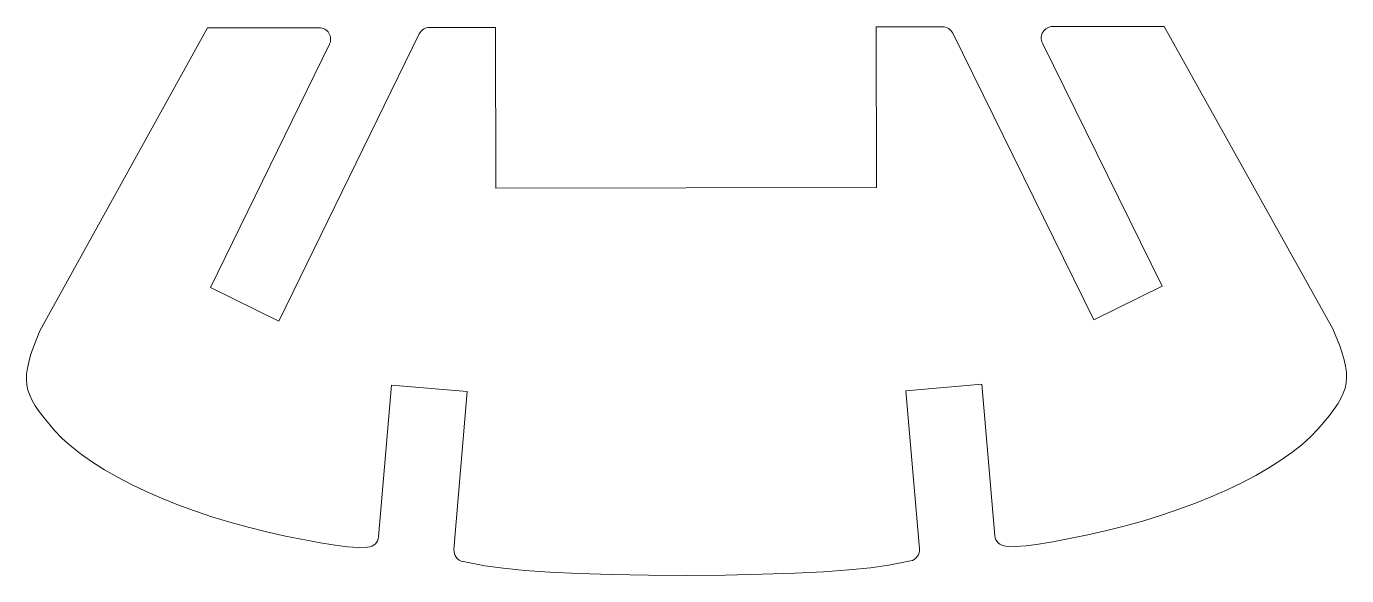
# Model space of a CAD drawing. Header units: millimetres. Extents: x -111 to 111, y -69 to 69.
# Drawn here: x -110.4 to -75.72, y 18.92 to 33.35 of the extents above; entities that cross this region are included whole.
import ezdxf

# ---------------------------------------------------------------- set-up
doc = ezdxf.new("R2010")
doc.units = ezdxf.units.MM
doc.header["$MEASUREMENT"] = 0

msp = doc.modelspace()

# ---------------------------------------------------------------- linework, layer by layer
at = {"lineweight": 5}
msp.add_open_spline([(-101.4369, 19.6671), (-101.2848, 19.672), (-101.1605, 19.7902), (-101.1478, 19.9419), (-101.1478, 19.9419), (-101.1478, 19.9419), (-100.8141, 23.9241), (-100.8141, 23.9241), (-100.8141, 23.9241), (-100.8141, 23.9241), (-98.821, 23.7571), (-98.821, 23.7571), (-98.821, 23.7571), (-98.821, 23.7571), (-99.1689, 19.6061), (-99.1689, 19.6061), (-99.1689, 19.6061), (-99.1817, 19.4531), (-99.0769, 19.3151), (-98.926, 19.2864), (-98.926, 19.2864), (-98.926, 19.2864), (-98.3584, 19.1784), (-98.3584, 19.1784), (-98.3584, 19.1784), (-98.3584, 19.1784), (-97.8786, 19.113), (-97.8786, 19.113), (-97.8786, 19.113), (-97.8786, 19.113), (-97.3111, 19.0575), (-97.3111, 19.0575), (-97.3111, 19.0575), (-97.3111, 19.0575), (-96.6507, 19.0117), (-96.6507, 19.0117), (-96.6507, 19.0117), (-96.6507, 19.0117), (-95.892, 18.9752), (-95.892, 18.9752), (-95.892, 18.9752), (-95.892, 18.9752), (-95.0297, 18.9477), (-95.0297, 18.9477), (-95.0297, 18.9477), (-95.0297, 18.9477), (-94.0584, 18.9289), (-94.0584, 18.9289), (-94.0584, 18.9289), (-94.0584, 18.9289), (-93.0538, 18.9193), (-93.0538, 18.9193), (-93.0538, 18.9193), (-93.0538, 18.9193), (-92.0493, 18.932), (-92.0493, 18.932), (-92.0493, 18.932), (-92.0493, 18.932), (-91.0781, 18.9538), (-91.0781, 18.9538), (-91.0781, 18.9538), (-91.0781, 18.9538), (-90.2158, 18.984), (-90.2158, 18.984), (-90.2158, 18.984), (-90.2158, 18.984), (-89.4573, 19.0229), (-89.4573, 19.0229), (-89.4573, 19.0229), (-89.4573, 19.0229), (-88.797, 19.0708), (-88.797, 19.0708), (-88.797, 19.0708), (-88.797, 19.0708), (-88.2297, 19.128), (-88.2297, 19.128), (-88.2297, 19.128), (-88.2297, 19.128), (-87.7501, 19.1949), (-87.7501, 19.1949), (-87.7501, 19.1949), (-87.7501, 19.1949), (-87.1828, 19.3047), (-87.1828, 19.3047), (-87.1828, 19.3047), (-87.032, 19.3339), (-86.9276, 19.4722), (-86.9409, 19.6252), (-86.9409, 19.6252), (-86.9409, 19.6252), (-87.3017, 23.775), (-87.3017, 23.775), (-87.3017, 23.775), (-87.3017, 23.775), (-85.3092, 23.9483), (-85.3092, 23.9483), (-85.3092, 23.9483), (-85.3092, 23.9483), (-84.9631, 19.9671), (-84.9631, 19.9671), (-84.9631, 19.9671), (-84.9499, 19.8154), (-84.8252, 19.6977), (-84.6731, 19.6932), (-84.6731, 19.6932), (-84.6731, 19.6932), (-84.4265, 19.6859), (-84.4265, 19.6859), (-84.4265, 19.6859), (-84.4265, 19.6859), (-84.1449, 19.7041), (-84.1449, 19.7041), (-84.1449, 19.7041), (-84.1449, 19.7041), (-83.817, 19.7458), (-83.817, 19.7458), (-83.817, 19.7458), (-83.817, 19.7458), (-83.4392, 19.8089), (-83.4392, 19.8089), (-83.4392, 19.8089), (-83.4392, 19.8089), (-82.5198, 19.9922), (-82.5198, 19.9922), (-82.5198, 19.9922), (-82.5198, 19.9922), (-82.0224, 20.1036), (-82.0224, 20.1036), (-82.0224, 20.1036), (-82.0224, 20.1036), (-81.533, 20.2271), (-81.533, 20.2271), (-81.533, 20.2271), (-81.533, 20.2271), (-81.0533, 20.3617), (-81.0533, 20.3617), (-81.0533, 20.3617), (-81.0533, 20.3617), (-80.585, 20.5068), (-80.585, 20.5068), (-80.585, 20.5068), (-80.585, 20.5068), (-80.1298, 20.6616), (-80.1298, 20.6616), (-80.1298, 20.6616), (-80.1298, 20.6616), (-79.6893, 20.8252), (-79.6893, 20.8252), (-79.6893, 20.8252), (-79.6893, 20.8252), (-79.2654, 20.9969), (-79.2654, 20.9969), (-79.2654, 20.9969), (-79.2654, 20.9969), (-78.8596, 21.176), (-78.8596, 21.176), (-78.8596, 21.176), (-78.8596, 21.176), (-78.4737, 21.3615), (-78.4737, 21.3615), (-78.4737, 21.3615), (-78.4737, 21.3615), (-78.1094, 21.5528), (-78.1094, 21.5528), (-78.1094, 21.5528), (-78.1094, 21.5528), (-77.7683, 21.7491), (-77.7683, 21.7491), (-77.7683, 21.7491), (-77.7683, 21.7491), (-77.4521, 21.9496), (-77.4521, 21.9496), (-77.4521, 21.9496), (-77.4521, 21.9496), (-77.1626, 22.1536), (-77.1626, 22.1536), (-77.1626, 22.1536), (-77.1626, 22.1536), (-76.9014, 22.3601), (-76.9014, 22.3601), (-76.9014, 22.3601), (-76.9014, 22.3601), (-76.6703, 22.5685), (-76.6703, 22.5685), (-76.6703, 22.5685), (-76.6703, 22.5685), (-76.4708, 22.778), (-76.4708, 22.778), (-76.4708, 22.778), (-76.4708, 22.778), (-76.1755, 23.131), (-76.1755, 23.131), (-76.1755, 23.131), (-76.1755, 23.131), (-76.0567, 23.2883), (-76.0567, 23.2883), (-76.0567, 23.2883), (-76.0567, 23.2883), (-75.9567, 23.4364), (-75.9567, 23.4364), (-75.9567, 23.4364), (-75.9567, 23.4364), (-75.875, 23.5775), (-75.875, 23.5775), (-75.875, 23.5775), (-75.875, 23.5775), (-75.8113, 23.7144), (-75.8113, 23.7144), (-75.8113, 23.7144), (-75.8113, 23.7144), (-75.7653, 23.8495), (-75.7653, 23.8495), (-75.7653, 23.8495), (-75.7653, 23.8495), (-75.7365, 23.9853), (-75.7365, 23.9853), (-75.7365, 23.9853), (-75.7365, 23.9853), (-75.7246, 24.1244), (-75.7246, 24.1244), (-75.7246, 24.1244), (-75.7246, 24.1244), (-75.7292, 24.2692), (-75.7292, 24.2692), (-75.7292, 24.2692), (-75.7292, 24.2692), (-75.7499, 24.4224), (-75.7499, 24.4224), (-75.7499, 24.4224), (-75.7499, 24.4224), (-75.7864, 24.5864), (-75.7864, 24.5864), (-75.7864, 24.5864), (-75.7864, 24.5864), (-75.8383, 24.7638), (-75.8383, 24.7638), (-75.8383, 24.7638), (-75.8383, 24.7638), (-75.9052, 24.9571), (-75.9052, 24.9571), (-75.9052, 24.9571), (-75.9052, 24.9571), (-76.0826, 25.4013), (-76.0826, 25.4013), (-76.0826, 25.4013), (-76.0826, 25.4013), (-80.514, 33.3527), (-80.514, 33.3527), (-80.514, 33.3527), (-80.514, 33.3527), (-83.444, 33.3482), (-83.444, 33.3482), (-83.444, 33.3482), (-83.5475, 33.348), (-83.6437, 33.2944), (-83.6983, 33.2065), (-83.6983, 33.2065), (-83.753, 33.1185), (-83.7584, 33.0085), (-83.7126, 32.9156), (-83.7126, 32.9156), (-83.7126, 32.9156), (-80.5661, 26.5275), (-80.5661, 26.5275), (-80.5661, 26.5275), (-80.5661, 26.5275), (-82.3603, 25.6438), (-82.3603, 25.6438), (-82.3603, 25.6438), (-82.3603, 25.6438), (-86.0704, 33.1762), (-86.0704, 33.1762), (-86.0704, 33.1762), (-86.121, 33.2789), (-86.2256, 33.3438), (-86.34, 33.3437), (-86.34, 33.3437), (-86.34, 33.3437), (-88.0763, 33.341), (-88.0763, 33.341), (-88.0763, 33.341), (-88.0763, 33.341), (-88.0697, 29.1148), (-88.0697, 29.1148), (-88.0697, 29.1148), (-88.0697, 29.1148), (-93.0697, 29.107), (-93.0697, 29.107), (-93.0697, 29.107), (-93.0697, 29.107), (-98.0697, 29.0992), (-98.0697, 29.0992), (-98.0697, 29.0992), (-98.0697, 29.0992), (-98.0763, 33.3254), (-98.0763, 33.3254), (-98.0763, 33.3254), (-98.0763, 33.3254), (-99.8125, 33.3227), (-99.8125, 33.3227), (-99.8125, 33.3227), (-99.9269, 33.3225), (-100.0313, 33.2572), (-100.0816, 33.1544), (-100.0816, 33.1544), (-100.0816, 33.1544), (-103.7682, 25.6104), (-103.7682, 25.6104), (-103.7682, 25.6104), (-103.7682, 25.6104), (-105.5651, 26.4886), (-105.5651, 26.4886), (-105.5651, 26.4886), (-105.5651, 26.4886), (-102.4386, 32.8865), (-102.4386, 32.8865), (-102.4386, 32.8865), (-102.3931, 32.9795), (-102.3988, 33.0894), (-102.4537, 33.1772), (-102.4537, 33.1772), (-102.5087, 33.2651), (-102.605, 33.3183), (-102.7086, 33.3182), (-102.7086, 33.3182), (-102.7086, 33.3182), (-105.6386, 33.3136), (-105.6386, 33.3136), (-105.6386, 33.3136), (-105.6386, 33.3136), (-110.0452, 25.3484), (-110.0452, 25.3484), (-110.0452, 25.3484), (-110.0452, 25.3484), (-110.2211, 24.9036), (-110.2211, 24.9036), (-110.2211, 24.9036), (-110.2211, 24.9036), (-110.2874, 24.7102), (-110.2874, 24.7102), (-110.2874, 24.7102), (-110.2874, 24.7102), (-110.3388, 24.5326), (-110.3388, 24.5326), (-110.3388, 24.5326), (-110.3388, 24.5326), (-110.3747, 24.3685), (-110.3747, 24.3685), (-110.3747, 24.3685), (-110.3747, 24.3685), (-110.395, 24.2153), (-110.395, 24.2153), (-110.395, 24.2153), (-110.395, 24.2153), (-110.3992, 24.0704), (-110.3992, 24.0704), (-110.3992, 24.0704), (-110.3992, 24.0704), (-110.3868, 23.9313), (-110.3868, 23.9313), (-110.3868, 23.9313), (-110.3868, 23.9313), (-110.3576, 23.7956), (-110.3576, 23.7956), (-110.3576, 23.7956), (-110.3576, 23.7956), (-110.3111, 23.6607), (-110.3111, 23.6607), (-110.3111, 23.6607), (-110.3111, 23.6607), (-110.2471, 23.524), (-110.2471, 23.524), (-110.2471, 23.524), (-110.2471, 23.524), (-110.165, 23.3831), (-110.165, 23.3831), (-110.165, 23.3831), (-110.165, 23.3831), (-110.0644, 23.2354), (-110.0644, 23.2354), (-110.0644, 23.2354), (-110.0644, 23.2354), (-109.9452, 23.0784), (-109.9452, 23.0784), (-109.9452, 23.0784), (-109.9452, 23.0784), (-109.6487, 22.7263), (-109.6487, 22.7263), (-109.6487, 22.7263), (-109.6487, 22.7263), (-109.4486, 22.5175), (-109.4486, 22.5175), (-109.4486, 22.5175), (-109.4486, 22.5175), (-109.2168, 22.3098), (-109.2168, 22.3098), (-109.2168, 22.3098), (-109.2168, 22.3098), (-108.955, 22.104), (-108.955, 22.104), (-108.955, 22.104), (-108.955, 22.104), (-108.6649, 21.901), (-108.6649, 21.901), (-108.6649, 21.901), (-108.6649, 21.901), (-108.3481, 21.7015), (-108.3481, 21.7015), (-108.3481, 21.7015), (-108.3481, 21.7015), (-108.0064, 21.5063), (-108.0064, 21.5063), (-108.0064, 21.5063), (-108.0064, 21.5063), (-107.6414, 21.3161), (-107.6414, 21.3161), (-107.6414, 21.3161), (-107.6414, 21.3161), (-107.255, 21.1317), (-107.255, 21.1317), (-107.255, 21.1317), (-107.255, 21.1317), (-106.8486, 20.954), (-106.8486, 20.954), (-106.8486, 20.954), (-106.8486, 20.954), (-106.4242, 20.7836), (-106.4242, 20.7836), (-106.4242, 20.7836), (-106.4242, 20.7836), (-105.9832, 20.6213), (-105.9832, 20.6213), (-105.9832, 20.6213), (-105.9832, 20.6213), (-105.5275, 20.468), (-105.5275, 20.468), (-105.5275, 20.468), (-105.5275, 20.468), (-105.0588, 20.3244), (-105.0588, 20.3244), (-105.0588, 20.3244), (-105.0588, 20.3244), (-104.5787, 20.1912), (-104.5787, 20.1912), (-104.5787, 20.1912), (-104.5787, 20.1912), (-104.0889, 20.0693), (-104.0889, 20.0693), (-104.0889, 20.0693), (-104.0889, 20.0693), (-103.5911, 19.9594), (-103.5911, 19.9594), (-103.5911, 19.9594), (-103.5911, 19.9594), (-102.6711, 19.7789), (-102.6711, 19.7789), (-102.6711, 19.7789), (-102.6711, 19.7789), (-102.2931, 19.717), (-102.2931, 19.717), (-102.2931, 19.717), (-102.2931, 19.717), (-101.9651, 19.6764), (-101.9651, 19.6764), (-101.9651, 19.6764), (-101.9651, 19.6764), (-101.6835, 19.659), (-101.6835, 19.659), (-101.6835, 19.659), (-101.6835, 19.659), (-101.4369, 19.6671), (-101.4369, 19.6671)], degree=3, knots=[0, 0, 0, 0, 0.0084746, 0.0084746, 0.0084746, 0.0084746, 0.0169492, 0.0169492, 0.0169492, 0.0169492, 0.0254237, 0.0254237, 0.0254237, 0.0254237, 0.0338983, 0.0338983, 0.0338983, 0.0338983, 0.0423729, 0.0423729, 0.0423729, 0.0423729, 0.0508475, 0.0508475, 0.0508475, 0.0508475, 0.059322, 0.059322, 0.059322, 0.059322, 0.0677966, 0.0677966, 0.0677966, 0.0677966, 0.0762712, 0.0762712, 0.0762712, 0.0762712, 0.0847458, 0.0847458, 0.0847458, 0.0847458, 0.0932203, 0.0932203, 0.0932203, 0.0932203, 0.1016949, 0.1016949, 0.1016949, 0.1016949, 0.1101695, 0.1101695, 0.1101695, 0.1101695, 0.1186441, 0.1186441, 0.1186441, 0.1186441, 0.1271186, 0.1271186, 0.1271186, 0.1271186, 0.1355932, 0.1355932, 0.1355932, 0.1355932, 0.1440678, 0.1440678, 0.1440678, 0.1440678, 0.1525424, 0.1525424, 0.1525424, 0.1525424, 0.1610169, 0.1610169, 0.1610169, 0.1610169, 0.1694915, 0.1694915, 0.1694915, 0.1694915, 0.1779661, 0.1779661, 0.1779661, 0.1779661, 0.1864407, 0.1864407, 0.1864407, 0.1864407, 0.1949153, 0.1949153, 0.1949153, 0.1949153, 0.2033898, 0.2033898, 0.2033898, 0.2033898, 0.2118644, 0.2118644, 0.2118644, 0.2118644, 0.220339, 0.220339, 0.220339, 0.220339, 0.2288136, 0.2288136, 0.2288136, 0.2288136, 0.2372881, 0.2372881, 0.2372881, 0.2372881, 0.2457627, 0.2457627, 0.2457627, 0.2457627, 0.2542373, 0.2542373, 0.2542373, 0.2542373, 0.2627119, 0.2627119, 0.2627119, 0.2627119, 0.2711864, 0.2711864, 0.2711864, 0.2711864, 0.279661, 0.279661, 0.279661, 0.279661, 0.2881356, 0.2881356, 0.2881356, 0.2881356, 0.2966102, 0.2966102, 0.2966102, 0.2966102, 0.3050847, 0.3050847, 0.3050847, 0.3050847, 0.3135593, 0.3135593, 0.3135593, 0.3135593, 0.3220339, 0.3220339, 0.3220339, 0.3220339, 0.3305085, 0.3305085, 0.3305085, 0.3305085, 0.3389831, 0.3389831, 0.3389831, 0.3389831, 0.3474576, 0.3474576, 0.3474576, 0.3474576, 0.3559322, 0.3559322, 0.3559322, 0.3559322, 0.3644068, 0.3644068, 0.3644068, 0.3644068, 0.3728814, 0.3728814, 0.3728814, 0.3728814, 0.3813559, 0.3813559, 0.3813559, 0.3813559, 0.3898305, 0.3898305, 0.3898305, 0.3898305, 0.3983051, 0.3983051, 0.3983051, 0.3983051, 0.4067797, 0.4067797, 0.4067797, 0.4067797, 0.4152542, 0.4152542, 0.4152542, 0.4152542, 0.4237288, 0.4237288, 0.4237288, 0.4237288, 0.4322034, 0.4322034, 0.4322034, 0.4322034, 0.440678, 0.440678, 0.440678, 0.440678, 0.4491525, 0.4491525, 0.4491525, 0.4491525, 0.4576271, 0.4576271, 0.4576271, 0.4576271, 0.4661017, 0.4661017, 0.4661017, 0.4661017, 0.4745763, 0.4745763, 0.4745763, 0.4745763, 0.4830508, 0.4830508, 0.4830508, 0.4830508, 0.4915254, 0.4915254, 0.4915254, 0.4915254, 0.5, 0.5, 0.5, 0.5, 0.5084746, 0.5084746, 0.5084746, 0.5084746, 0.5169492, 0.5169492, 0.5169492, 0.5169492, 0.5254237, 0.5254237, 0.5254237, 0.5254237, 0.5338983, 0.5338983, 0.5338983, 0.5338983, 0.5423729, 0.5423729, 0.5423729, 0.5423729, 0.5508475, 0.5508475, 0.5508475, 0.5508475, 0.559322, 0.559322, 0.559322, 0.559322, 0.5677966, 0.5677966, 0.5677966, 0.5677966, 0.5762712, 0.5762712, 0.5762712, 0.5762712, 0.5847458, 0.5847458, 0.5847458, 0.5847458, 0.5932203, 0.5932203, 0.5932203, 0.5932203, 0.6016949, 0.6016949, 0.6016949, 0.6016949, 0.6101695, 0.6101695, 0.6101695, 0.6101695, 0.6186441, 0.6186441, 0.6186441, 0.6186441, 0.6271186, 0.6271186, 0.6271186, 0.6271186, 0.6355932, 0.6355932, 0.6355932, 0.6355932, 0.6440678, 0.6440678, 0.6440678, 0.6440678, 0.6525424, 0.6525424, 0.6525424, 0.6525424, 0.6610169, 0.6610169, 0.6610169, 0.6610169, 0.6694915, 0.6694915, 0.6694915, 0.6694915, 0.6779661, 0.6779661, 0.6779661, 0.6779661, 0.6864407, 0.6864407, 0.6864407, 0.6864407, 0.6949153, 0.6949153, 0.6949153, 0.6949153, 0.7033898, 0.7033898, 0.7033898, 0.7033898, 0.7118644, 0.7118644, 0.7118644, 0.7118644, 0.720339, 0.720339, 0.720339, 0.720339, 0.7288136, 0.7288136, 0.7288136, 0.7288136, 0.7372881, 0.7372881, 0.7372881, 0.7372881, 0.7457627, 0.7457627, 0.7457627, 0.7457627, 0.7542373, 0.7542373, 0.7542373, 0.7542373, 0.7627119, 0.7627119, 0.7627119, 0.7627119, 0.7711864, 0.7711864, 0.7711864, 0.7711864, 0.779661, 0.779661, 0.779661, 0.779661, 0.7881356, 0.7881356, 0.7881356, 0.7881356, 0.7966102, 0.7966102, 0.7966102, 0.7966102, 0.8050847, 0.8050847, 0.8050847, 0.8050847, 0.8135593, 0.8135593, 0.8135593, 0.8135593, 0.8220339, 0.8220339, 0.8220339, 0.8220339, 0.8305085, 0.8305085, 0.8305085, 0.8305085, 0.8389831, 0.8389831, 0.8389831, 0.8389831, 0.8474576, 0.8474576, 0.8474576, 0.8474576, 0.8559322, 0.8559322, 0.8559322, 0.8559322, 0.8644068, 0.8644068, 0.8644068, 0.8644068, 0.8728814, 0.8728814, 0.8728814, 0.8728814, 0.8813559, 0.8813559, 0.8813559, 0.8813559, 0.8898305, 0.8898305, 0.8898305, 0.8898305, 0.8983051, 0.8983051, 0.8983051, 0.8983051, 0.9067797, 0.9067797, 0.9067797, 0.9067797, 0.9152542, 0.9152542, 0.9152542, 0.9152542, 0.9237288, 0.9237288, 0.9237288, 0.9237288, 0.9322034, 0.9322034, 0.9322034, 0.9322034, 0.940678, 0.940678, 0.940678, 0.940678, 0.9491525, 0.9491525, 0.9491525, 0.9491525, 0.9576271, 0.9576271, 0.9576271, 0.9576271, 0.9661017, 0.9661017, 0.9661017, 0.9661017, 0.9745763, 0.9745763, 0.9745763, 0.9745763, 0.9830508, 0.9830508, 0.9830508, 0.9830508, 0.9915254, 0.9915254, 0.9915254, 0.9915254, 1, 1, 1, 1], dxfattribs=at)

doc.saveas('drawing.dxf')
